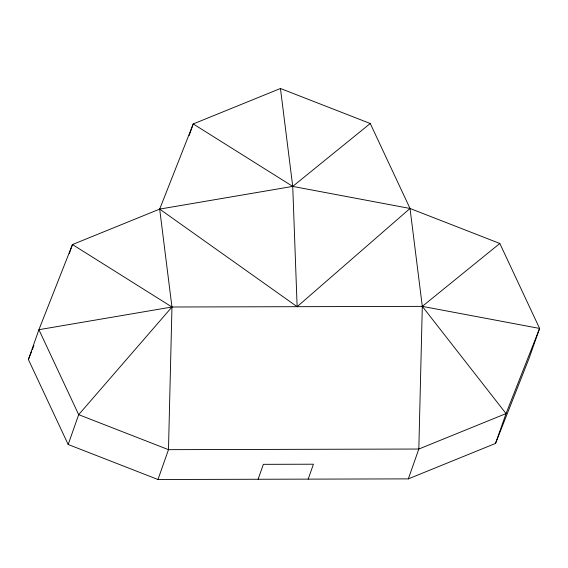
<?xml version="1.0" encoding="UTF-8"?>
<svg xmlns="http://www.w3.org/2000/svg" width="568" height="568" viewBox="0 0 568 568"><rect width="100%" height="100%" fill="white"/><g stroke="black" fill="none" stroke-linecap="round" stroke-linejoin="round"><path stroke-width="0.85" d="M28.4 359.53L38.908 329.696L72.463 244.545L159.679 209.095L292.733 186.403L410.025 208.47L499.826 243.473L539.6 328.439L529.092 358.28L495.537 443.423L408.321 478.881L157.975 479.506L68.174 444.495L28.4 359.53L31.623 351.344M69.246 253.662L72.463 244.545L171.962 307.004L422.308 306.372L539.6 328.439L506.045 413.589L495.537 443.423M68.174 444.495L78.682 414.661L171.962 307.004L159.679 209.095L193.234 123.945L280.457 88.494L370.258 123.504L410.025 208.47L422.308 306.372L418.829 449.04L408.321 478.881M189.144 135.553L193.234 123.945L292.733 186.403L297.135 306.692L159.679 209.095M157.975 479.506L168.483 449.664L171.962 307.004L38.908 329.696L78.682 414.661L168.483 449.664L418.829 449.04L506.045 413.589L422.308 306.372L499.826 243.473M258.113 479.257L263.367 464.333L313.437 464.212L308.183 479.129M32.27 349.71L33.881 345.614M297.135 306.692L410.025 208.47M370.258 123.504L292.733 186.403L280.457 88.494"/></g></svg>
